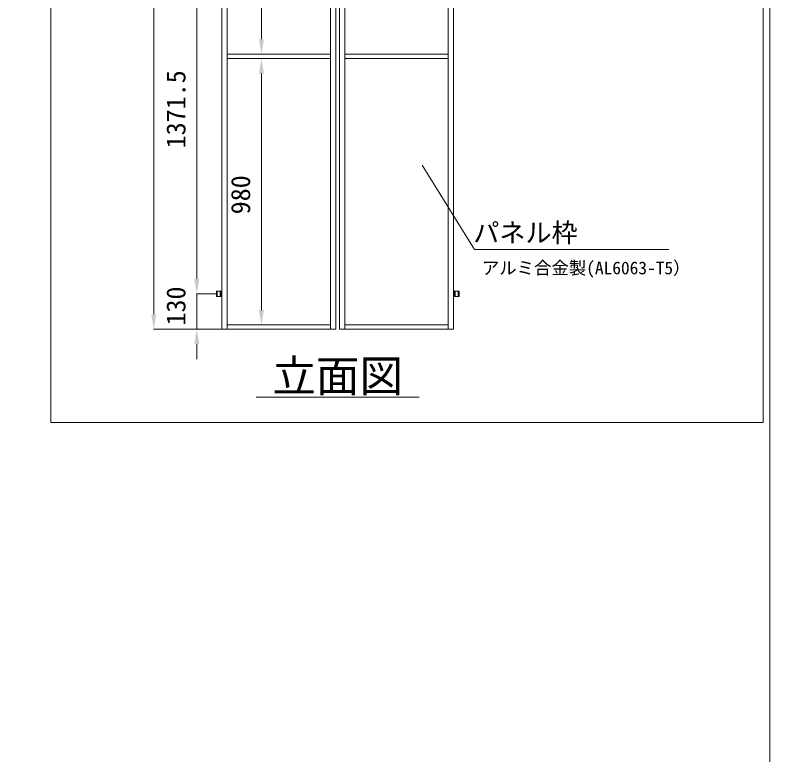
# Model space of a CAD drawing. Units: millimetres, scale not verified. Extents: x 35020 to 55145, y -14438 to 14438.
# Drawn here: x 52369 to 55145, y -11409 to -8686 of the extents above; entities that cross this region are included whole.
import ezdxf
from ezdxf.enums import TextEntityAlignment as Align

# ---------------------------------------------------------------- set-up
doc = ezdxf.new("R2010")
doc.units = ezdxf.units.MM
doc.header["$LTSCALE"] = 38
doc.linetypes.add('DASHED1', pattern=[1.8, 1.2, -0.6])
for name, color, linetype, lineweight in [('0-A_図面枠', 7, 'Continuous', 18), ('0-B_寸法', 3, 'Continuous', 18), ('1-6_標準ﾊﾟﾈﾙ', 7, 'Continuous', 18), ('1-8_文字', 7, 'Continuous', 18)]:
    doc.layers.add(name, color=color, linetype=linetype, lineweight=lineweight)
doc.styles.add('ＭＳ ゴシック', font='')
doc.styles.get('ＭＳ ゴシック').set_extended_font_data('MS Gothic')

msp = doc.modelspace()

# ---------------------------------------------------------------- linework, layer by layer
at = {"layer": '0-A_図面枠'}
for points in [[(35019.8, -562.5), (55144.8, -562.5), (55144.8, -14437.5), (35019.8, -14437.5)], [(52500, -6001.18), (55119.93, -6001.18), (55119.93, -10185.82), (52500, -10185.82)]]:
    msp.add_lwpolyline(points, close=True, dxfattribs=at)
at = {"layer": '0-B_寸法'}
for p, q in [((52878.9, -6894.05), (52878.9, -9787.05)), ((53274.7, -7905.55), (53274.7, -8775.55)), ((53037.03, -8395.55), (53037.03, -9657.05)), ((53149.7, -8830.55), (53275.7, -8830.55)), ((53149.7, -8846.55), (53275.7, -8846.55)), ((53274.7, -8901.55), (53274.7, -9771.55)), ((53037.03, -9657.05), (53037.03, -9602.05)), ((53107.95, -9712.05), (53036.03, -9712.05)), ((53107.95, -9712.05), (53036.03, -9712.05)), ((53037.03, -9712.05), (53037.03, -9842.05)), ((53149.7, -9826.55), (53275.7, -9826.55)), ((53127.95, -9842.05), (52877.9, -9842.05)), ((53127.95, -9842.05), (53036.03, -9842.05)), ((53037.03, -9897.05), (53037.03, -9952.05)), ((53255.3, -10092.05), (53855.3, -10092.05))]:
    msp.add_line(p, q, dxfattribs=at)
at = {"layer": '0-B_寸法', "color": 91}
for points in [[(53265.55, -8775.55), (53274.7, -8830.55), (53283.88, -8775.55)], [(53265.55, -8901.55), (53274.7, -8846.55), (53283.88, -8901.55)], [(53027.85, -9657.05), (53037.03, -9712.05), (53046.2, -9657.05)], [(53027.85, -9657.05), (53037.03, -9712.05), (53046.2, -9657.05)], [(52869.75, -9787.05), (52878.9, -9842.05), (52888.07, -9787.05)], [(53265.55, -9771.55), (53274.7, -9826.55), (53283.88, -9771.55)], [(53027.85, -9897.05), (53037.03, -9842.05), (53046.2, -9897.05)]]:
    msp.add_solid(points, dxfattribs=at)
at = {"layer": '1-6_標準ﾊﾟﾈﾙ', "linetype": 'DASHED1'}
for p, q in [((53111.95, -9702.05), (53111.95, -9722.05)), ((53122.95, -9702.05), (53122.95, -9722.05)), ((53987.65, -9702.05), (53987.65, -9722.05)), ((53998.65, -9702.05), (53998.65, -9722.05))]:
    msp.add_line(p, q, dxfattribs=at)
at = {"layer": '1-6_標準ﾊﾟﾈﾙ'}
for p, q in [((53125.17, -9702.05), (53125.17, -9722.05)), ((53985.45, -9702.05), (53985.45, -9722.05))]:
    msp.add_line(p, q, dxfattribs=at)
for points in [[(53128.95, -6839.05), (53148.7, -6839.05), (53148.7, -9842.05), (53128.95, -9842.05)], [(53548.95, -6839.05), (53529.2, -6839.05), (53529.2, -9842.05), (53548.95, -9842.05)], [(53561.65, -6839.05), (53581.4, -6839.05), (53581.4, -9842.05), (53561.65, -9842.05)], [(53981.65, -6839.05), (53961.9, -6839.05), (53961.9, -9842.05), (53981.65, -9842.05)], [(53529.2, -8830.55), (53148.7, -8830.55), (53148.7, -8846.55), (53529.2, -8846.55)], [(53581.4, -8830.55), (53961.9, -8830.55), (53961.9, -8846.55), (53581.4, -8846.55)], [(53529.2, -9842.05), (53148.7, -9842.05), (53148.7, -9826.55), (53529.2, -9826.55)], [(53581.4, -9842.05), (53961.9, -9842.05), (53961.9, -9826.55), (53581.4, -9826.55)]]:
    msp.add_lwpolyline(points, close=True, dxfattribs=at)
for points in [[(53128.95, -9722.05), (53108.95, -9722.05), (53108.95, -9702.05), (53128.95, -9702.05)], [(53981.65, -9722.05), (54001.65, -9722.05), (54001.65, -9702.05), (53981.65, -9702.05)]]:
    msp.add_lwpolyline(points, dxfattribs=at)
at = {"layer": '1-8_文字'}
for p, q in [((53865.35, -9238.27), (54057.95, -9548.7)), ((54057.95, -9548.7), (54058.3, -9548.7)), ((54058.3, -9548.7), (54772.68, -9548.7))]:
    msp.add_line(p, q, dxfattribs=at)

# ---------------------------------------------------------------- texts
at = {"layer": '0-B_寸法', "style": 'ＭＳ ゴシック'}
for s, p in [('1371.5', (53016.62, -9176.72)), ('980', (53254.3, -9419.43)), ('130', (53016.62, -9828.75))]:
    msp.add_text(s, height=70.38, rotation=90, dxfattribs=at).set_placement(p, align=Align.BOTTOM_LEFT)
at = {"layer": '1-8_文字', "style": 'ＭＳ ゴシック'}
for s, height, p in [('パネル枠\u3000\u3000\u3000\u3000\u3000', 70.38, (54053.78, -9543.3)), ('アルミ合金製(AL6063-T5）', 46.92, (54085.45, -9654.23)), ('立面図', 117.3, (53315.3, -10108.05))]:
    msp.add_text(s, height=height, dxfattribs=at).set_placement(p, align=Align.BOTTOM_LEFT)

doc.saveas('drawing.dxf')
